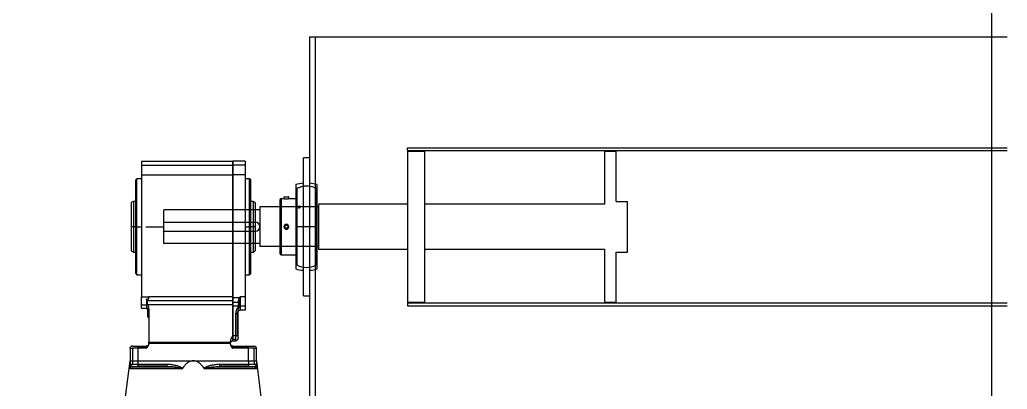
# Model space of a CAD drawing. Header units: millimetres. Extents: x 150937 to 394412, y 327166 to 584759.
# Drawn here: x 246323 to 247198, y 485862 to 486190 of the extents above; entities that cross this region are included whole.
import ezdxf

# ---------------------------------------------------------------- set-up
doc = ezdxf.new("R2010")
doc.units = ezdxf.units.MM

# ---------------------------------------------------------------- blocks, each defined once
blk = doc.blocks.new('Motor_Hyponic_1hp_back')
at = {"color": 7, "linetype": 'Continuous', "lineweight": 25}
for p, q in [((-101, 57.96), (-20, 57.96)), ((-101, 54.44), (-20, 54.44)), ((-9, 58), (-20, 58)), ((-9, 54.49), (-20, 54.49)), ((-101, 45.96), (-101, -62.04)), ((-101, 45.96), (-20, 45.96)), ((-9, 46), (-20, 46)), ((-20, 46), (-20, -62.69)), ((-20, -61.83), (-20, 45.96)), ((-9, 46), (-9, -62)), ((-104.99, 42.5), (-106.01, 41.49)), ((-101, 42.5), (-105.01, 42.5)), ((-5, 42.5), (-9.01, 42.5)), ((-3.99, 41.49), (-5.01, 42.5)), ((-107.99, 22.5), (-110.01, 21.34)), ((-106, 22.5), (-108, 22.5)), ((-1.99, 22.5), (-4, 22.5)), ((0.01, 21.34), (-2.01, 22.5)), ((-108, 0), (-110, 0)), ((-106, 0), (-105, 0)), ((-105, 0), (-101, 0)), ((-9, 0), (-5, 0)), ((-5, 0), (-4, 0)), ((0, 0), (-2, 0)), ((-110.01, -21.34), (-107.99, -22.5)), ((-108, -22.5), (-106, -22.5)), ((-4, -22.5), (-1.99, -22.5)), ((-2.01, -22.5), (0.01, -21.34)), ((-106.01, -41.49), (-104.99, -42.51)), ((-105.01, -42.5), (-101, -42.5)), ((-9.01, -42.5), (-5, -42.5)), ((-5.01, -42.51), (-3.99, -41.49)), ((-101, -62.04), (-94.5, -62.04)), ((-101, -69.11), (-96.5, -69.11)), ((-94.5, -64.21), (-96.5, -64.21)), ((-20, -65.81), (-96.04, -65.81)), ((-20, -69.33), (-95.35, -69.33)), ((-94.5, -61.83), (-20, -61.83)), ((-94.5, -62.04), (-94.5, -61.83)), ((-94.5, -64.21), (-94.5, -62.04)), ((-20, -65.81), (-20, -61.83)), ((-20, -62.69), (-13.94, -62.69)), ((-20, -69.33), (-20, -65.81)), ((-20, -66.75), (-14.91, -66.75)), ((-20, -96.54), (-20, -69.33)), ((-13.94, -62.69), (-13.5, -62)), ((-13.94, -62.69), (-13.72, -62.83)), ((-13.5, -62), (-13.72, -62.83)), ((-9, -62), (-13.5, -62)), ((-101, -72.04), (-96.5, -72.04)), ((-95.5, -72.31), (-95.5, -74.04)), ((-94.5, -73.28), (-94.5, -102.37)), ((-20, -70.32), (-20, -96.63)), ((-15.35, -70.32), (-20, -70.32)), ((-17.5, -77.11), (-17.5, -96.63)), ((-16.09, -76.74), (-16.09, -96.26)), ((-15.5, -75.84), (-15.5, -95.36)), ((-9, -70.49), (-13.5, -70.49)), ((-9, -74), (-13.5, -74)), ((-94.5, -102.37), (-22, -102.37)), ((-94.5, -102.96), (-94.5, -102.37)), ((-94.5, -103.62), (-94.5, -102.96)), ((-22, -102.96), (-94.5, -102.96)), ((-94.5, -103.62), (-94.5, -104.28)), ((-22, -103.62), (-94.5, -103.62)), ((-22, -102.37), (-22, -102.17)), ((-22, -102.37), (-22, -102.96)), ((-22, -103.62), (-22, -102.96)), ((-22, -104.28), (-22, -103.62)), ((-17.5, -96.63), (-20, -96.63)), ((-20, -99.85), (-20, -100.07)), ((-17.5, -99.85), (-20, -99.85)), ((-20, -101), (-17.5, -101)), ((-111, -107.74), (-111, -118.74)), ((-108.95, -107.74), (-108.95, -118.74)), ((-104, -105.74), (-96.5, -105.74)), ((-96.5, -106.33), (-104, -106.33)), ((-104, -107.74), (-104, -118.74)), ((-96.5, -107.74), (-104, -107.74)), ((-20, -105.74), (-6, -105.74)), ((-6, -106.33), (-20, -106.33)), ((-6, -107.74), (-20, -107.74)), ((-6, -118.74), (-6, -107.74)), ((-1.05, -118.74), (-1.05, -107.74)), ((1, -118.74), (1, -107.74)), ((-115, -150.74), (-111, -118.74)), ((-111, -118.74), (-111, -121.74)), ((-111, -121.74), (-111, -123.74)), ((-108.95, -118.74), (-108.95, -121.74)), ((-104, -118.74), (-104, -121.74)), ((-104, -118.74), (-55, -118.74)), ((-104, -118.74), (-6, -118.74)), ((-104, -121.74), (-78.5, -121.74)), ((-55, -118.74), (-6, -118.74)), ((-31.5, -121.74), (-6, -121.74)), ((-6, -118.74), (-6, -121.74)), ((-1.05, -118.74), (-1.05, -121.74)), ((1, -118.74), (5, -150.74)), ((1, -118.74), (1, -121.74)), ((1, -123.74), (1, -121.74)), ((-109, -123.74), (-109.39, -123.7)), ((-104, -123.16), (-78.5, -123.16)), ((-104, -123.74), (-78.5, -123.74)), ((-63.39, -123.74), (-64.86, -125.63)), ((-45.14, -125.63), (-46.61, -123.74)), ((-31.5, -123.16), (-6, -123.16)), ((-31.5, -123.74), (-6, -123.74)), ((1, -125.63), (1, -123.74))]:
    blk.add_line(p, q, dxfattribs=at)
at = {"color": 8, "linetype": 'Continuous', "lineweight": 25}
for p, q in [((-106, 0), (-108, 0)), ((-2, 0), (-4, 0))]:
    blk.add_line(p, q, dxfattribs=at)
at = {"color": 7, "linetype": 'Continuous', "lineweight": 25}
blk.add_arc((-95.5, -81), 1, 0, 89.97614, dxfattribs=at)
for points in [[(-101, 57.96), (-101, 57.91), (-101, 57.82), (-101, 57.11), (-101, 56.01), (-101, 54.97), (-101, 54.44)], [(-101, 54.44), (-101, 53.86), (-101, 52.68), (-101, 50.57), (-101, 48.31), (-101, 46.74), (-101, 45.96)], [(-20, 58), (-20, 57.96), (-20, 57.87), (-20, 57.15), (-20, 56.06), (-20, 55.01), (-20, 54.49)], [(-20, 54.44), (-20, 54.97), (-20, 56.01), (-20, 57.11), (-20, 57.82), (-20, 57.91), (-20, 57.96)], [(-20, 54.49), (-20, 53.9), (-20, 52.72), (-20, 50.62), (-20, 48.36), (-20, 46.79), (-20, 46)], [(-20, 45.96), (-20, 46.74), (-20, 48.31), (-20, 50.57), (-20, 52.68), (-20, 53.86), (-20, 54.44)], [(-9, 58), (-9, 57.96), (-9, 57.87), (-9, 57.15), (-9, 56.06), (-9, 55.01), (-9, 54.49)], [(-9, 54.49), (-9, 53.9), (-9, 52.72), (-9, 50.62), (-9, 48.36), (-9, 46.79), (-9, 46)], [(-106, 0), (-106, 1.81), (-106, 5.43), (-106, 10.77), (-106, 15.93), (-106, 20.81), (-106, 25.34), (-106, 29.43), (-106, 33.02), (-106, 36.04), (-106, 38.45), (-106, 40.19), (-106, 41.29), (-106, 41.43), (-106, 41.5)], [(-105, 0), (-105, 1.85), (-105, 5.56), (-105, 11.03), (-105, 16.31), (-105, 21.31), (-105, 25.95), (-105, 30.14), (-105, 33.81), (-105, 36.91), (-105, 39.38), (-105, 41.16), (-105, 42.29), (-105, 42.43), (-105, 42.5)], [(-5, 0), (-5, 1.85), (-5, 5.56), (-5, 11.03), (-5, 16.31), (-5, 21.31), (-5, 25.95), (-5, 30.14), (-5, 33.81), (-5, 36.91), (-5, 39.38), (-5, 41.16), (-5, 42.29), (-5, 42.43), (-5, 42.5)], [(-4, 0), (-4, 1.81), (-4, 5.43), (-4, 10.77), (-4, 15.93), (-4, 20.81), (-4, 25.34), (-4, 29.43), (-4, 33.02), (-4, 36.04), (-4, 38.45), (-4, 40.19), (-4, 41.29), (-4, 41.43), (-4, 41.5)], [(-110, 21.35), (-110, 21.27), (-110, 21.11), (-110, 19.84), (-110, 17.87), (-110, 15.19), (-110, 11.94), (-110, 8.22), (-110, 4.19), (-110, 1.4), (-110, 0)], [(-108, 22.5), (-108, 22.42), (-108, 22.25), (-108, 20.91), (-108, 18.83), (-108, 16.01), (-108, 12.58), (-108, 8.67), (-108, 4.42), (-108, 1.47), (-108, 0)], [(-4.4, 18.96), (-4.35, 18.96), (-4.24, 18.95), (-4.11, 18.89), (-4.02, 18.81), (-4.01, 18.75), (-4, 18.72)], [(-2, 22.5), (-2, 22.42), (-2, 22.25), (-2, 20.91), (-2, 18.83), (-2, 16.01), (-2, 12.58), (-2, 8.67), (-2, 4.42), (-2, 1.47), (-2, 0)], [(0, 21.35), (0, 21.27), (0, 21.11), (0, 19.84), (0, 17.87), (0, 15.19), (0, 11.94), (0, 8.22), (0, 4.19), (0, 1.4), (0, 0)], [(-110, 0), (-110, -1.4), (-110, -4.19), (-110, -8.22), (-110, -11.94), (-110, -15.19), (-110, -17.87), (-110, -19.84), (-110, -21.11), (-110, -21.27), (-110, -21.35)], [(-108, 0), (-108, -1.47), (-108, -4.42), (-108, -8.67), (-108, -12.58), (-108, -16.01), (-108, -18.83), (-108, -20.91), (-108, -22.25), (-108, -22.42), (-108, -22.5)], [(-106, -41.5), (-106, -41.43), (-106, -41.29), (-106, -40.19), (-106, -38.45), (-106, -36.04), (-106, -33.02), (-106, -29.43), (-106, -25.34), (-106, -20.81), (-106, -15.93), (-106, -10.77), (-106, -5.43), (-106, -1.81), (-106, 0)], [(-105, -42.5), (-105, -42.43), (-105, -42.29), (-105, -41.16), (-105, -39.38), (-105, -36.91), (-105, -33.81), (-105, -30.14), (-105, -25.95), (-105, -21.31), (-105, -16.31), (-105, -11.03), (-105, -5.56), (-105, -1.85), (-105, 0)], [(-5, -42.5), (-5, -42.43), (-5, -42.29), (-5, -41.16), (-5, -39.38), (-5, -36.91), (-5, -33.81), (-5, -30.14), (-5, -25.95), (-5, -21.31), (-5, -16.31), (-5, -11.03), (-5, -5.56), (-5, -1.85), (-5, 0)], [(-4, -41.5), (-4, -41.43), (-4, -41.29), (-4, -40.19), (-4, -38.45), (-4, -36.04), (-4, -33.02), (-4, -29.43), (-4, -25.34), (-4, -20.81), (-4, -15.93), (-4, -10.77), (-4, -5.43), (-4, -1.81), (-4, 0)], [(-2, 0), (-2, -1.47), (-2, -4.42), (-2, -8.67), (-2, -12.58), (-2, -16.01), (-2, -18.83), (-2, -20.91), (-2, -22.25), (-2, -22.42), (-2, -22.5)], [(0, 0), (0, -1.4), (0, -4.19), (0, -8.22), (0, -11.94), (0, -15.19), (0, -17.87), (0, -19.84), (0, -21.11), (0, -21.27), (0, -21.35)], [(-101, -69.11), (-101, -68.62), (-101, -67.65), (-101, -65.89), (-101, -64.01), (-101, -62.7), (-101, -62.04)], [(-101, -72.04), (-101, -72.01), (-101, -71.93), (-101, -71.33), (-101, -70.42), (-101, -69.55), (-101, -69.11)], [(-96.5, -64.21), (-96.5, -65.12), (-96.5, -66.95), (-96.5, -68.39), (-96.5, -69.11)], [(-96.5, -69.11), (-96.5, -69.55), (-96.5, -70.42), (-96.5, -71.33), (-96.5, -71.93), (-96.5, -72.01), (-96.5, -72.04)], [(-20, -62.69), (-20, -63.39), (-20, -64.77), (-20, -66.09), (-20, -66.75)], [(-20, -66.75), (-20, -67.39), (-20, -68.67), (-20, -69.77), (-20, -70.32)], [(-13.5, -62), (-13.5, -62.79), (-13.5, -64.36), (-13.5, -66.62), (-13.5, -68.72), (-13.5, -69.9), (-13.5, -70.49)], [(-9, -62), (-9, -62.79), (-9, -64.36), (-9, -66.62), (-9, -68.72), (-9, -69.9), (-9, -70.49)], [(-96.5, -72.04), (-96.37, -72.05), (-96.11, -72.07), (-95.73, -72.18), (-95.38, -72.37), (-95.18, -72.54), (-95.09, -72.63)], [(-95.5, -74.04), (-95.5, -74.93), (-95.5, -76.72), (-95.5, -78.56), (-95.5, -79.78), (-95.5, -79.93), (-95.5, -80)], [(-95.09, -72.63), (-95, -72.73), (-94.82, -72.92), (-94.64, -73.27), (-94.52, -73.65), (-94.51, -73.91), (-94.5, -74.04)], [(-16.09, -76.74), (-16.18, -76.79), (-16.38, -76.9), (-16.73, -77.02), (-17.11, -77.09), (-17.37, -77.1), (-17.5, -77.11)], [(-16.09, -76.74), (-16, -76.67), (-15.82, -76.55), (-15.64, -76.33), (-15.52, -76.09), (-15.51, -75.92), (-15.5, -75.84)], [(-15.5, -76), (-15.49, -75.87), (-15.48, -75.61), (-15.36, -75.23), (-15.18, -74.88), (-15, -74.68), (-14.91, -74.59)], [(-15.35, -70.32), (-15.19, -70.33), (-14.87, -70.34), (-14.57, -70.28), (-14.43, -70.25)], [(-14.91, -74.59), (-14.82, -74.5), (-14.62, -74.32), (-14.27, -74.14), (-13.89, -74.02), (-13.63, -74.01), (-13.5, -74)], [(-13.5, -70.49), (-13.5, -71.01), (-13.5, -72.06), (-13.5, -73.15), (-13.5, -73.87), (-13.5, -73.96), (-13.5, -74)], [(-9, -70.49), (-9, -71.01), (-9, -72.06), (-9, -73.15), (-9, -73.87), (-9, -73.96), (-9, -74)], [(-17.5, -96.63), (-17.37, -96.62), (-17.11, -96.61), (-16.73, -96.54), (-16.38, -96.42), (-16.18, -96.31), (-16.09, -96.26)], [(-15.5, -95.36), (-15.51, -95.44), (-15.52, -95.61), (-15.64, -95.85), (-15.82, -96.07), (-16, -96.19), (-16.09, -96.26)], [(-15.5, -95.36), (-15.5, -95.89), (-15.5, -96.97), (-15.5, -98.11), (-15.5, -98.86), (-15.5, -98.95), (-15.5, -99)], [(-94.5, -103.74), (-94.51, -103.87), (-94.52, -104.14), (-94.64, -104.51), (-94.82, -104.86), (-95, -105.06), (-95.09, -105.16)], [(-22, -103.04), (-21.99, -102.91), (-21.98, -102.65), (-21.86, -102.27), (-21.68, -101.92), (-21.5, -101.73), (-21.41, -101.63)], [(-21.41, -105.16), (-21.5, -105.06), (-21.68, -104.86), (-21.86, -104.51), (-21.98, -104.14), (-21.99, -103.87), (-22, -103.74)], [(-21.41, -101.63), (-21.32, -101.54), (-21.12, -101.37), (-20.77, -101.18), (-20.39, -101.07), (-20.13, -101.05), (-20, -101.04)], [(-20, -101.04), (-20, -100.99), (-20, -100.87), (-20, -99.94), (-20, -98.53), (-20, -97.2), (-20, -96.54)], [(-20, -96.63), (-20, -97.28), (-20, -98.58), (-20, -99.43), (-20, -99.85)], [(-17.5, -96.63), (-17.5, -97.28), (-17.5, -98.58), (-17.5, -99.43), (-17.5, -99.85)], [(-17.5, -99.85), (-17.5, -100.19), (-17.5, -100.85), (-17.5, -100.95), (-17.5, -101)], [(-17.5, -101), (-17.37, -100.99), (-17.11, -100.98), (-16.73, -100.86), (-16.38, -100.68), (-16.18, -100.5), (-16.09, -100.41)], [(-15.5, -99), (-15.51, -99.13), (-15.52, -99.39), (-15.64, -99.77), (-15.82, -100.12), (-16, -100.32), (-16.09, -100.41)], [(-111, -107.74), (-110.99, -107.61), (-110.98, -107.35), (-110.86, -106.97), (-110.68, -106.62), (-110.5, -106.43), (-110.41, -106.33)], [(-111, -107.74), (-110.97, -107.74), (-110.92, -107.74), (-110.5, -107.74), (-109.87, -107.74), (-109.26, -107.74), (-108.95, -107.74)], [(-109, -105.74), (-109.13, -105.75), (-109.39, -105.77), (-109.77, -105.88), (-110.12, -106.07), (-110.32, -106.24), (-110.41, -106.33)], [(-109, -105.74), (-108.92, -105.74), (-108.77, -105.74), (-107.62, -105.74), (-105.97, -105.74), (-104.66, -105.74), (-104, -105.74)], [(-104, -107.74), (-104.46, -107.74), (-105.38, -107.74), (-106.69, -107.74), (-107.92, -107.74), (-108.61, -107.74), (-108.95, -107.74)], [(-104, -105.74), (-104, -105.75), (-104, -105.77), (-104, -105.88), (-104, -106.07), (-104, -106.24), (-104, -106.33)], [(-104, -106.33), (-104, -106.43), (-104, -106.62), (-104, -106.97), (-104, -107.35), (-104, -107.61), (-104, -107.74)], [(-95.09, -105.16), (-95.18, -105.24), (-95.38, -105.42), (-95.73, -105.6), (-96.11, -105.72), (-96.37, -105.74), (-96.5, -105.74)], [(-96.5, -106.33), (-96.5, -106.24), (-96.5, -106.07), (-96.5, -105.88), (-96.5, -105.77), (-96.5, -105.75), (-96.5, -105.74)], [(-96.5, -107.74), (-96.5, -107.61), (-96.5, -107.35), (-96.5, -106.97), (-96.5, -106.62), (-96.5, -106.43), (-96.5, -106.33)], [(-20, -105.74), (-20.13, -105.74), (-20.39, -105.72), (-20.77, -105.6), (-21.12, -105.42), (-21.32, -105.24), (-21.41, -105.16)], [(-20, -105.74), (-20, -105.75), (-20, -105.77), (-20, -105.88), (-20, -106.07), (-20, -106.24), (-20, -106.33)], [(-20, -106.33), (-20, -106.43), (-20, -106.62), (-20, -106.97), (-20, -107.35), (-20, -107.61), (-20, -107.74)], [(-6, -105.74), (-6, -105.75), (-6, -105.77), (-6, -105.88), (-6, -106.07), (-6, -106.24), (-6, -106.33)], [(-6, -105.74), (-5.34, -105.74), (-4.03, -105.74), (-2.38, -105.74), (-1.23, -105.74), (-1.08, -105.74), (-1, -105.74)], [(-6, -107.74), (-6, -107.61), (-6, -107.35), (-6, -106.97), (-6, -106.62), (-6, -106.43), (-6, -106.33)], [(-1.05, -107.74), (-1.39, -107.74), (-2.08, -107.74), (-3.31, -107.74), (-4.62, -107.74), (-5.54, -107.74), (-6, -107.74)], [(-1.05, -107.74), (-0.74, -107.74), (-0.13, -107.74), (0.5, -107.74), (0.92, -107.74), (0.97, -107.74), (1, -107.74)], [(-1, -105.74), (-0.87, -105.75), (-0.61, -105.77), (-0.23, -105.88), (0.12, -106.07), (0.32, -106.24), (0.41, -106.33)], [(1, -107.74), (0.99, -107.61), (0.98, -107.35), (0.86, -106.97), (0.68, -106.62), (0.5, -106.43), (0.41, -106.33)], [(-111, -118.74), (-110.97, -118.74), (-110.92, -118.74), (-110.5, -118.74), (-109.87, -118.74), (-109.26, -118.74), (-108.95, -118.74)], [(-111, -118.74), (-110.97, -118.74), (-110.92, -118.74), (-110.5, -118.74), (-109.87, -118.74), (-109.26, -118.74), (-108.95, -118.74)], [(-111, -121.74), (-110.99, -121.87), (-110.98, -122.14), (-110.86, -122.51), (-110.68, -122.86), (-110.5, -123.06), (-110.41, -123.16)], [(-111, -121.74), (-110.97, -121.74), (-110.92, -121.74), (-110.5, -121.74), (-109.87, -121.74), (-109.26, -121.74), (-108.95, -121.74)], [(-108.95, -118.74), (-108.61, -118.74), (-107.92, -118.74), (-106.69, -118.74), (-105.38, -118.74), (-104.46, -118.74), (-104, -118.74)], [(-108.95, -118.74), (-108.61, -118.74), (-107.92, -118.74), (-106.69, -118.74), (-105.38, -118.74), (-104.46, -118.74), (-104, -118.74)], [(-108.95, -121.74), (-108.61, -121.74), (-107.92, -121.74), (-106.69, -121.74), (-105.38, -121.74), (-104.46, -121.74), (-104, -121.74)], [(-104, -121.74), (-104, -121.87), (-104, -122.14), (-104, -122.51), (-104, -122.86), (-104, -123.06), (-104, -123.16)], [(-78.5, -121.74), (-78.5, -121.87), (-78.5, -122.14), (-78.5, -122.51), (-78.5, -122.86), (-78.5, -123.06), (-78.5, -123.16)], [(-31.5, -123.16), (-31.5, -123.06), (-31.5, -122.86), (-31.5, -122.51), (-31.5, -122.14), (-31.5, -121.87), (-31.5, -121.74)], [(-6, -118.74), (-5.54, -118.74), (-4.62, -118.74), (-3.31, -118.74), (-2.08, -118.74), (-1.39, -118.74), (-1.05, -118.74)], [(-6, -118.74), (-5.54, -118.74), (-4.62, -118.74), (-3.31, -118.74), (-2.08, -118.74), (-1.39, -118.74), (-1.05, -118.74)], [(-6, -121.74), (-5.54, -121.74), (-4.62, -121.74), (-3.31, -121.74), (-2.08, -121.74), (-1.39, -121.74), (-1.05, -121.74)], [(-6, -121.74), (-6, -121.87), (-6, -122.14), (-6, -122.51), (-6, -122.86), (-6, -123.06), (-6, -123.16)], [(-1.05, -118.74), (-0.74, -118.74), (-0.13, -118.74), (0.5, -118.74), (0.92, -118.74), (0.97, -118.74), (1, -118.74)], [(-1.05, -118.74), (-0.74, -118.74), (-0.13, -118.74), (0.5, -118.74), (0.92, -118.74), (0.97, -118.74), (1, -118.74)], [(-1.05, -121.74), (-0.74, -121.74), (-0.13, -121.74), (0.5, -121.74), (0.92, -121.74), (0.97, -121.74), (1, -121.74)], [(1, -121.74), (0.99, -121.87), (0.98, -122.14), (0.86, -122.51), (0.68, -122.86), (0.5, -123.06), (0.41, -123.16)], [(-65.38, -125.99), (-68.16, -125.99), (-73.73, -125.99), (-81.6, -125.99), (-88.88, -125.99), (-95.39, -125.99), (-100.99, -125.99), (-105.53, -125.99), (-109.02, -125.99), (-110.31, -125.99), (-110.95, -125.99)], [(-110.41, -123.16), (-110.32, -123.24), (-110.12, -123.42), (-109.77, -123.6), (-109.39, -123.72), (-109.13, -123.74), (-109, -123.74)], [(-109, -123.74), (-108.92, -123.74), (-108.77, -123.74), (-107.62, -123.74), (-105.97, -123.74), (-104.66, -123.74), (-104, -123.74)], [(-104, -123.74), (-104, -123.74), (-104, -123.72), (-104, -123.6), (-104, -123.42), (-104, -123.24), (-104, -123.16)], [(-78.5, -123.16), (-78.5, -123.24), (-78.5, -123.42), (-78.5, -123.6), (-78.5, -123.72), (-78.5, -123.74), (-78.5, -123.74)], [(0.95, -125.99), (0.31, -125.99), (-0.98, -125.99), (-4.47, -125.99), (-9.01, -125.99), (-14.61, -125.99), (-21.12, -125.99), (-28.4, -125.99), (-36.27, -125.99), (-41.84, -125.99), (-44.62, -125.99)], [(-31.5, -123.74), (-31.5, -123.74), (-31.5, -123.72), (-31.5, -123.6), (-31.5, -123.42), (-31.5, -123.24), (-31.5, -123.16)], [(-6, -123.16), (-6, -123.24), (-6, -123.42), (-6, -123.6), (-6, -123.72), (-6, -123.74), (-6, -123.74)], [(-6, -123.74), (-5.34, -123.74), (-4.03, -123.74), (-2.38, -123.74), (-1.23, -123.74), (-1.08, -123.74), (-1, -123.74)], [(-1, -123.74), (-0.87, -123.74), (-0.61, -123.72), (-0.23, -123.6), (0.12, -123.42), (0.32, -123.24), (0.41, -123.16)]]:
    blk.add_open_spline(points, degree=3, dxfattribs=at)
for points, knots in [([(-96.04, -65.81), (-96.12, -65.44), (-96.24, -64.93), (-96.35, -64.36), (-96.47, -64.22), (-96.49, -64.21), (-96.5, -64.21), (-96.5, -64.21)], [0, 0, 0, 0, 0.681668, 0.962187, 0.98403, 0.992493, 1, 1, 1, 1]), ([(-95.35, -69.33), (-95.47, -68.71), (-95.68, -67.61), (-95.93, -66.35), (-96.04, -65.81)], [0, 0, 0, 0, 0.564298, 1, 1, 1, 1]), ([(-95.35, -69.33), (-95.15, -69.98), (-94.77, -71.28), (-94.59, -72.61), (-94.5, -73.28)], [0, 0, 0, 0, 0.499781, 1, 1, 1, 1]), ([(-14.91, -66.75), (-14.99, -67.35), (-15.17, -68.63), (-15.29, -69.74), (-15.35, -70.32)], [0, 0, 0, 0, 0.471952, 1, 1, 1, 1]), ([(-14.91, -66.75), (-14.81, -66.07), (-14.61, -64.72), (-14.16, -63.37), (-13.94, -62.69)], [0, 0, 0, 0, 0.503873, 1, 1, 1, 1]), ([(-13.72, -62.83), (-13.83, -63.49), (-14.05, -64.81), (-14.2, -66.77), (-14.33, -68.63), (-14.4, -69.71), (-14.43, -70.25)], [0, 0, 0, 0, 0.243515, 0.494861, 0.747764, 1, 1, 1, 1]), ([(-97.5, -72.04), (-97.36, -72.05), (-97.08, -72.07), (-96.7, -72.2), (-96.36, -72.38), (-96.18, -72.55), (-96.09, -72.63)], [0, 0, 0, 0, 0.247097, 0.499955, 0.743783, 1, 1, 1, 1]), ([(-96.09, -72.63), (-95.91, -72.86), (-95.56, -73.31), (-95.52, -73.8), (-95.5, -74.04)], [0, 0, 0, 0, 0.499031, 1, 1, 1, 1]), ([(-15.35, -70.32), (-15.51, -70.89), (-15.83, -72.04), (-16.67, -73.67), (-17.33, -75.36), (-17.44, -76.53), (-17.5, -77.11)], [0, 0, 0, 0, 0.248487, 0.500186, 0.751538, 1, 1, 1, 1]), ([(-14.43, -70.25), (-14.54, -71.05), (-14.75, -72.57), (-15.34, -74.33), (-15.45, -75.36), (-15.5, -75.84)], [0, 0, 0, 0, 0.371041, 0.705912, 1, 1, 1, 1]), ([(-96.5, -107.74), (-96.01, -107.25), (-95.29, -106.52), (-94.62, -105.3), (-94.54, -104.62), (-94.5, -104.28)], [0, 0, 0, 0, 0.504879, 0.750176, 1, 1, 1, 1]), ([(-22, -102.17), (-21.96, -101.69), (-21.87, -100.72), (-21.35, -99.29), (-20.71, -97.9), (-20.23, -96.99), (-20, -96.54)], [0, 0, 0, 0, 0.243119, 0.497159, 0.753543, 1, 1, 1, 1]), ([(-22, -104.28), (-21.96, -104.62), (-21.88, -105.3), (-21.21, -106.52), (-20.49, -107.25), (-20, -107.74)], [0, 0, 0, 0, 0.249824, 0.495121, 1, 1, 1, 1]), ([(-111, -125.63), (-111, -125.56), (-111, -125.41), (-111, -125.15), (-111, -124.67), (-111, -124.15), (-111, -123.56), (-111, -123.03), (-111, -122.46), (-111, -121.89), (-111, -121.79), (-111, -121.74)], [0, 0, 0, 0, 0.014687, 0.031131, 0.062469, 0.153092, 0.249404, 0.374214, 0.499515, 0.750135, 1, 1, 1, 1]), ([(-78.5, -121.74), (-77.28, -121.79), (-74.85, -121.89), (-71.85, -122.46), (-69.49, -123.03), (-68.04, -123.51), (-66.92, -123.97), (-66.23, -124.3), (-65.7, -124.61), (-65.34, -124.88), (-65.07, -125.15), (-64.91, -125.41), (-64.87, -125.56), (-64.86, -125.63)], [0, 0, 0, 0, 0.249804, 0.500361, 0.625632, 0.750411, 0.812691, 0.875193, 0.908334, 0.937546, 0.968876, 0.985302, 1, 1, 1, 1]), ([(-55, -118.74), (-55.71, -118.81), (-57.18, -118.94), (-59.32, -119.98), (-61.45, -121.58), (-62.71, -122.99), (-63.39, -123.74)], [0, 0, 0, 0, 0.210127, 0.43792, 0.698306, 1, 1, 1, 1]), ([(-46.61, -123.74), (-47.29, -122.99), (-48.55, -121.58), (-50.68, -119.98), (-52.82, -118.94), (-54.29, -118.81), (-55, -118.74)], [0, 0, 0, 0, 0.301692, 0.56208, 0.789871, 1, 1, 1, 1]), ([(-45.14, -125.63), (-45.13, -125.56), (-45.09, -125.41), (-44.93, -125.15), (-44.45, -124.67), (-43.51, -124.15), (-42.12, -123.56), (-40.51, -123.03), (-38.15, -122.46), (-35.15, -121.89), (-32.72, -121.79), (-31.5, -121.74)], [0, 0, 0, 0, 0.014687, 0.031131, 0.062469, 0.153092, 0.249404, 0.374214, 0.499515, 0.750135, 1, 1, 1, 1]), ([(1, -121.74), (1, -121.79), (1, -121.89), (1, -122.46), (1, -123.03), (1, -123.51), (1, -123.97), (1, -124.3), (1, -124.61), (1, -124.88), (1, -125.15), (1, -125.41), (1, -125.56), (1, -125.63)], [0, 0, 0, 0, 0.249804, 0.500361, 0.625632, 0.750411, 0.812691, 0.875193, 0.908334, 0.937546, 0.968876, 0.985302, 1, 1, 1, 1]), ([(-111, -125.63), (-111, -125.71), (-110.99, -125.87), (-110.97, -125.95), (-110.95, -125.99)], [0, 0, 0, 0, 0.46951, 1, 1, 1, 1]), ([(-65.21, -125.74), (-67.89, -125.74), (-73.36, -125.74), (-81.22, -125.74), (-88.67, -125.74), (-95.39, -125.74), (-101.15, -125.74), (-105.72, -125.74), (-109.12, -125.74), (-110.36, -125.74), (-110.97, -125.74)], [0, 0, 0, 0, 0.119977, 0.244159, 0.37131, 0.5, 0.62869, 0.755841, 0.880023, 1, 1, 1, 1]), ([(-110.97, -125.74), (-110.97, -125.77), (-110.97, -125.81), (-110.96, -125.9), (-110.96, -125.95), (-110.95, -125.99)], [0, 0, 0, 0, 0.213963, 0.44665, 1, 1, 1, 1]), ([(-78.5, -123.74), (-76.19, -123.84), (-72.71, -123.97), (-68.67, -124.57), (-66.69, -124.98), (-65.77, -125.27), (-65.39, -125.47), (-65.25, -125.61), (-65.21, -125.68), (-65.21, -125.72), (-65.21, -125.74)], [0, 0, 0, 0, 0.5123, 0.771172, 0.897177, 0.955562, 0.981033, 0.991372, 0.995823, 1, 1, 1, 1]), ([(-65.38, -125.99), (-65.27, -125.95), (-65.07, -125.87), (-64.92, -125.71), (-64.86, -125.63)], [0, 0, 0, 0, 0.532239, 1, 1, 1, 1]), ([(-65.38, -125.99), (-65.34, -125.95), (-65.27, -125.9), (-65.21, -125.81), (-65.21, -125.77), (-65.21, -125.74)], [0, 0, 0, 0, 0.55335, 0.786037, 1, 1, 1, 1]), ([(-45.14, -125.63), (-45.08, -125.71), (-44.93, -125.87), (-44.73, -125.95), (-44.62, -125.99)], [0, 0, 0, 0, 0.46951, 1, 1, 1, 1]), ([(-44.79, -125.74), (-44.79, -125.72), (-44.79, -125.68), (-44.75, -125.61), (-44.61, -125.47), (-43.98, -125.15), (-42.78, -124.87), (-40.8, -124.48), (-37.02, -123.97), (-33.81, -123.84), (-31.5, -123.74)], [0, 0, 0, 0, 0.004177, 0.008629, 0.018969, 0.044442, 0.162788, 0.287699, 0.487655, 1, 1, 1, 1]), ([(0.97, -125.74), (0.36, -125.74), (-0.88, -125.74), (-4.28, -125.74), (-8.85, -125.74), (-14.61, -125.74), (-21.33, -125.74), (-28.78, -125.74), (-36.64, -125.74), (-42.11, -125.74), (-44.79, -125.74)], [0, 0, 0, 0, 0.119977, 0.244159, 0.37131, 0.5, 0.62869, 0.755841, 0.880023, 1, 1, 1, 1]), ([(-44.79, -125.74), (-44.79, -125.77), (-44.79, -125.81), (-44.73, -125.9), (-44.66, -125.95), (-44.62, -125.99)], [0, 0, 0, 0, 0.213963, 0.44665, 1, 1, 1, 1]), ([(0.95, -125.99), (0.97, -125.95), (0.99, -125.87), (1, -125.71), (1, -125.63)], [0, 0, 0, 0, 0.532239, 1, 1, 1, 1]), ([(0.95, -125.99), (0.96, -125.95), (0.96, -125.9), (0.97, -125.81), (0.97, -125.77), (0.97, -125.74)], [0, 0, 0, 0, 0.5533498, 0.7860367, 1, 1, 1, 1])]:
    blk.add_open_spline(points, degree=3, knots=knots, dxfattribs=at)
at = {"color": 8, "linetype": 'Continuous', "lineweight": 25}
for points, knots in [([(-110.97, -125.74), (-110.97, -125.72), (-110.97, -125.68), (-110.96, -125.61), (-110.95, -125.47), (-110.89, -125.15), (-110.77, -124.87), (-110.53, -124.48), (-110.2, -124.11), (-109.82, -124.02), (-109.62, -123.97)], [0, 0, 0, 0, 0.005673, 0.011719, 0.025762, 0.060357, 0.221083, 0.390724, 0.662284, 1, 1, 1, 1]), ([(-0.38, -123.97), (-0.18, -124.02), (0.24, -124.13), (0.6, -124.57), (0.82, -124.98), (0.91, -125.27), (0.95, -125.47), (0.96, -125.61), (0.97, -125.68), (0.97, -125.72), (0.97, -125.74)], [0, 0, 0, 0, 0.337675, 0.689238, 0.86036, 0.939651, 0.974242, 0.988282, 0.994328, 1, 1, 1, 1])]:
    blk.add_open_spline(points, degree=3, knots=knots, dxfattribs=at)
blk = doc.blocks.new('Shaft_1hp_Motor')
for p, q in [((0, 0), (0, -134)), ((0, 0), (15, 0)), ((15, 0), (15, -134)), ((174.97, 0), (184.97, 0)), ((174.97, -47), (174.97, 0)), ((184.97, -44.5), (184.97, 0)), ((-131, -52), (-216, -52)), ((-216, -82), (-216, -52)), ((-79.1, -49.5), (-131, -49.5)), ((-131, -49.5), (-131, -52)), ((-131, -52), (-131, -82)), ((0, -47), (-79.1, -47)), ((-79.1, -47), (-79.1, -84.5)), ((174.97, -47), (15, -47)), ((184.97, -44.5), (194.97, -44.5)), ((194.97, -89.5), (194.97, -44.5)), ((-216, -63), (-135, -63)), ((-216, -63), (-135, -63)), ((-216, -71), (-135, -71)), ((-131, -82), (-216, -82)), ((-131, -82), (-131, -84.5)), ((-79.1, -84.5), (-131, -84.5)), ((-79.1, -84.5), (-79.1, -87)), ((-79.1, -87), (0, -87)), ((15, -87), (25, -87)), ((25, -87), (174.97, -87)), ((174.97, -134), (174.97, -87)), ((184.97, -89.5), (194.97, -89.5)), ((184.97, -134), (184.97, -89.5)), ((0, -134), (15, -134)), ((174.97, -134), (184.97, -134))]:
    blk.add_line(p, q)
blk.add_arc((-135, -67), 4, 270, 90)
blk = doc.blocks.new('PF207')
at = {"color": 7, "linetype": 'Continuous', "lineweight": 25}
for p, q in [((-6.88, 61.12), (-12.17, 61.12)), ((-12.17, 0), (-12.17, 61.12)), ((-6.88, 61.12), (-6.88, 0)), ((-19.05, 37.45), (-19.05, 0)), ((0, 0), (0, 37.45)), ((-19.05, 0), (-19.05, -37.45)), ((-12.17, 0), (-19.05, 0)), ((-6.88, 0), (-12.17, 0)), ((-12.17, -61.12), (-12.17, 0)), ((-6.88, 0), (-6.88, -61.12)), ((0, 0), (-6.88, 0)), ((0, -37.45), (0, 0)), ((-12.17, -61.12), (-6.88, -61.12))]:
    blk.add_line(p, q, dxfattribs=at)
for start, end in [(93.91989, 104.27026), (75.72974, 86.08011), (255.72974, 266.08011), (273.91989, 284.27026)]:
    blk.add_arc((-9.53, 0), 38.64, start, end, dxfattribs=at)
blk = doc.blocks.new('SB207')
at = {"color": 7, "linetype": 'Continuous', "lineweight": 25}
for p, q in [((-28.41, 26.47), (-28.31, 26.57)), ((-28.41, 26.47), (-24.26, 26.47)), ((-28.41, 24.91), (-28.41, 26.47)), ((-28.31, 26.57), (-24.36, 26.57)), ((-24.26, 26.47), (-24.36, 26.57)), ((-24.26, 24.91), (-24.26, 26.47)), ((-17, 33.88), (-17, -33.88)), ((0, 33.88), (0, -33.88)), ((-32, 23.8), (-32, -23.8)), ((-30.89, 24.91), (-28.46, 24.91)), ((-30.89, 24.91), (-30.89, -24.91)), ((-24.21, 24.91), (-17, 24.91)), ((-15.66, 17.37), (-15.67, 17.26)), ((-14.08, 17.48), (-14.08, 17.41)), ((-28.41, 0), (-28.31, 0)), ((-27.83, 0), (-27.08, 1.3)), ((-27.08, -1.3), (-27.83, 0)), ((-27.08, 1.3), (-25.58, 1.3)), ((-25.58, 1.3), (-24.84, 0)), ((-24.84, 0), (-25.58, -1.3)), ((-24.26, 0), (-24.36, 0)), ((-25.58, -1.3), (-27.08, -1.3)), ((-30.89, -24.91), (-17, -24.91))]:
    blk.add_line(p, q, dxfattribs=at)
at = {"color": 8, "linetype": 'Continuous', "lineweight": 25, "flags": 128}
for points in [[(-14.88, 17.81), (-15.12, 17.79), (-15.34, 17.74), (-15.52, 17.65), (-15.63, 17.54), (-15.67, 17.41)], [(-14.88, 17.81), (-14.63, 17.79), (-14.41, 17.74), (-14.23, 17.65), (-14.12, 17.54), (-14.08, 17.41)]]:
    blk.add_lwpolyline(points, dxfattribs=at)
at = {"color": 7, "linetype": 'Continuous', "lineweight": 25}
for centre, radius, start, end in [((-8.5, 17.94), 18.06, 61.92751, 107.98835), ((-8.5, 17.94), 18.06, 113.39444, 118.07249), ((-30.89, 23.8), 1.11, 90, 180), ((-14.88, 17.41), 0.797, 36.22504, 180), ((-14.88, 17.41), 0.797, 180, 217.84215), ((-26.33, 0), 2.08, 0, 180), ((-26.33, 0), 2.08, 180, 0), ((-26.33, 0), 1.97, 0, 180), ((-26.33, 0), 1.97, 180, 0), ((-30.89, -23.8), 1.11, 180, 270), ((-8.5, -17.94), 18.06, 241.92751, 298.07249)]:
    blk.add_arc(centre, radius, start, end, dxfattribs=at)
for points, knots in [([(-15.67, 34.52), (-15.67, 34.52), (-15.67, 34.52), (-15.66, 34.52), (-15.64, 34.53), (-15.61, 34.54), (-15.55, 34.57), (-15.42, 34.62), (-15.2, 34.71), (-14.88, 34.83), (-14.56, 34.95), (-14.34, 35.03), (-14.2, 35.07), (-14.13, 35.1), (-14.09, 35.11), (-14.08, 35.12), (-14.08, 35.12)], [0, 0, 0, 0, 0.029313, 0.058422, 0.08764, 0.117277, 0.177636, 0.23897, 0.36673, 0.499166, 0.631346, 0.75887, 0.820337, 0.881188, 0.940729, 1, 1, 1, 1]), ([(-28.46, 24.91), (-28.46, 24.91), (-28.46, 24.91), (-28.44, 24.91), (-28.42, 24.91), (-28.39, 24.9), (-28.35, 24.9), (-28.3, 24.9), (-28.22, 24.89), (-28.08, 24.88), (-27.86, 24.87), (-27.55, 24.85), (-27.18, 24.83), (-26.79, 24.82), (-26.37, 24.82), (-25.95, 24.82), (-25.54, 24.83), (-25.16, 24.85), (-24.83, 24.86), (-24.61, 24.88), (-24.46, 24.89), (-24.36, 24.9), (-24.28, 24.9), (-24.22, 24.91), (-24.21, 24.91), (-24.21, 24.91)], [0, 0, 0, 0, 0.020614, 0.041068, 0.061446, 0.081834, 0.102318, 0.122983, 0.153783, 0.184691, 0.246129, 0.307831, 0.369636, 0.432049, 0.494822, 0.557905, 0.621181, 0.684275, 0.747518, 0.810551, 0.842266, 0.87388, 0.916083, 0.957875, 1, 1, 1, 1]), ([(-15.67, 17.26), (-15.67, 17.24), (-15.67, 17.19), (-15.66, 17.13), (-15.64, 17.07), (-15.61, 16.99), (-15.55, 16.91), (-15.42, 16.79), (-15.2, 16.7), (-14.88, 16.7), (-14.56, 16.82), (-14.34, 16.99), (-14.2, 17.16), (-14.13, 17.29), (-14.09, 17.42), (-14.08, 17.51), (-14.08, 17.56)], [0, 0, 0, 0, 0.02938, 0.058534, 0.087777, 0.117425, 0.177607, 0.238635, 0.366691, 0.49907, 0.631513, 0.759071, 0.820663, 0.881746, 0.940965, 1, 1, 1, 1]), ([(-14.08, 17.56), (-14.08, 17.6), (-14.09, 17.69), (-14.13, 17.81), (-14.21, 17.92), (-14.3, 18.01), (-14.38, 18.04), (-14.42, 18.05)], [0, 0, 0, 0, 0.196219, 0.397516, 0.604694, 0.818489, 1, 1, 1, 1]), ([(-24.21, 0), (-24.21, 0.05), (-24.21, 0.14), (-24.22, 0.28), (-24.25, 0.41), (-24.28, 0.55), (-24.32, 0.68), (-24.4, 0.89), (-24.55, 1.18), (-24.82, 1.51), (-25.14, 1.78), (-25.51, 1.97), (-25.91, 2.1), (-26.33, 2.14), (-26.75, 2.1), (-27.15, 1.98), (-27.52, 1.78), (-27.85, 1.51), (-28.11, 1.19), (-28.29, 0.86), (-28.39, 0.55), (-28.45, 0.28), (-28.45, 0.09), (-28.46, 0)], [0, 0, 0, 0, 0.020773, 0.041403, 0.061978, 0.082586, 0.103316, 0.124254, 0.186582, 0.249087, 0.311667, 0.374552, 0.437154, 0.499776, 0.561731, 0.625149, 0.687977, 0.750478, 0.81314, 0.875618, 0.917329, 0.958553, 1, 1, 1, 1]), ([(-28.46, 0), (-28.46, -0.05), (-28.46, -0.14), (-28.44, -0.28), (-28.42, -0.41), (-28.39, -0.55), (-28.35, -0.68), (-28.27, -0.89), (-28.12, -1.18), (-27.85, -1.51), (-27.53, -1.78), (-27.16, -1.97), (-26.75, -2.1), (-26.34, -2.14), (-25.92, -2.1), (-25.52, -1.98), (-25.14, -1.78), (-24.82, -1.51), (-24.55, -1.19), (-24.38, -0.86), (-24.27, -0.55), (-24.22, -0.28), (-24.21, -0.09), (-24.21, 0)], [0, 0, 0, 0, 0.02078, 0.041417, 0.061999, 0.082615, 0.103352, 0.124298, 0.186627, 0.249133, 0.3117, 0.374573, 0.437162, 0.499771, 0.561713, 0.625118, 0.687934, 0.750423, 0.813087, 0.875567, 0.917295, 0.958536, 1, 1, 1, 1])]:
    blk.add_open_spline(points, degree=3, knots=knots, dxfattribs=at)
blk = doc.blocks.new('C-1 DRUM LEFT')
for p, q in [((-117, 319.65), (501.68, 319.65)), ((-117, 319.65), (-117, 0)), ((-112, 319.65), (-112, 0)), ((-30, 221.46), (501.68, 221.46)), ((-30, 218.96), (-30, 221.46)), ((-30, 218.96), (501.68, 218.96)), ((-246, 136.46), (-246, 166.46)), ((-246, 136.46), (-246, 166.46)), ((-109.1, 171.48), (-109.1, 166.46)), ((-109.1, 171.46), (-109.1, 133.96)), ((-262, 151.46), (-246, 151.46)), ((-109.1, 136.46), (-109.1, 131.46)), ((-109.1, 133.96), (-109.1, 131.46)), ((-30, 83.96), (501.68, 83.96)), ((-30, 83.96), (-30, 81.46)), ((-30, 81.46), (501.68, 81.46))]:
    blk.add_line(p, q)
for name, p in [('Shaft_1hp_Motor', (-30, 218.46)), ('PF207', (-110.12, 151.46)), ('Motor_Hyponic_1hp_back', (-165, 151.46)), ('SB207', (-111.12, 151.46))]:
    blk.add_blockref(name, p)

msp = doc.modelspace()

# ---------------------------------------------------------------- linework, layer by layer
msp.add_lwpolyline([(240316.633, 488054.661), (247183.988, 488054.661), (247183.988, 482366.199), (240316.633, 482366.199)], close=True)

# ---------------------------------------------------------------- block references
msp.add_blockref('C-1 DRUM LEFT', (246696.383, 485855.033))

doc.saveas('drawing.dxf')
